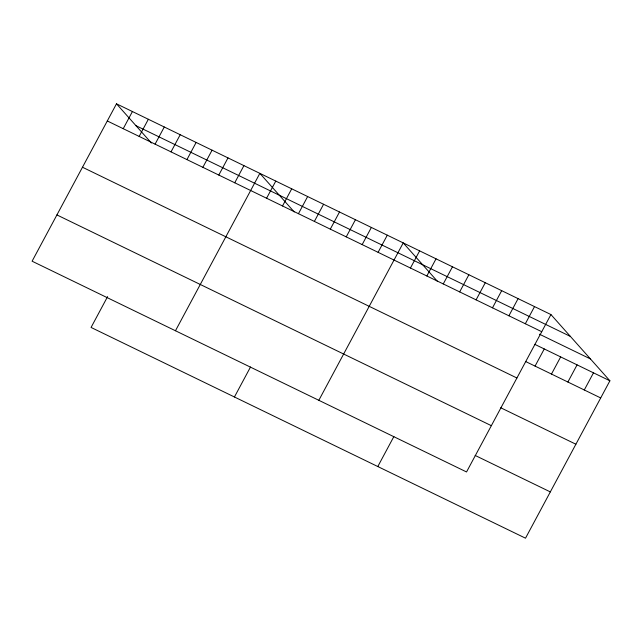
<?xml version="1.0" encoding="UTF-8"?>
<svg xmlns="http://www.w3.org/2000/svg" width="642" height="642" viewBox="0 0 642 642"><rect width="100%" height="100%" fill="white"/><g stroke="black" fill="none" stroke-linecap="round" stroke-linejoin="round"><path stroke-width="0.96" d="M116.491 103.811L32.1 261.206L466.533 471.958L550.932 314.556L116.491 103.811L151.424 143.038M123.224 128.689L132.421 111.539M139.154 136.417L148.35 119.268M155.083 144.145L164.28 126.996M171.013 151.873L180.209 134.724M107.615 296.588L91.068 327.444L525.509 538.189L609.9 380.794L550.932 314.556M186.942 159.601L196.139 142.444M202.872 167.329L212.069 150.172M218.802 175.057L227.998 157.9M234.731 182.785L243.928 165.628M175.467 330.75L259.858 173.356L294.213 211.94M266.59 198.234L275.787 181.084M282.52 205.962L291.717 188.812M298.45 213.69L307.646 196.54M314.379 221.418L323.576 204.268M234.434 396.989L250.516 366.991M330.309 229.146L339.506 211.996M346.239 236.874L355.435 219.725M362.168 244.602L371.365 227.453M378.098 252.33L387.295 235.181M318.825 400.303L403.224 242.901L437.579 281.493M410.439 268.019L419.635 250.87M426.85 275.98L436.046 258.83M443.261 283.941L452.458 266.791M459.672 291.901L468.869 274.752M377.801 466.533L393.883 436.536M476.083 299.862L485.28 282.713M492.494 307.823L501.691 290.674M508.905 315.784L518.102 298.634M525.325 323.753L534.513 306.595M535.059 366.101L544.255 348.951M551.47 374.061L560.667 356.912M567.881 382.022L577.078 364.873M584.292 389.983L593.489 372.833M135.952 125.671L570.393 336.416M107.294 120.961L541.736 331.713M539.473 334.217L590.439 358.934M534.754 344.337L609.9 380.794M525.557 361.486L600.703 397.944M82.481 167.241L516.914 377.994M500.736 407.766L575.89 444.224M56.913 214.926L491.347 425.67M475.168 455.451L550.322 491.908"/></g></svg>
